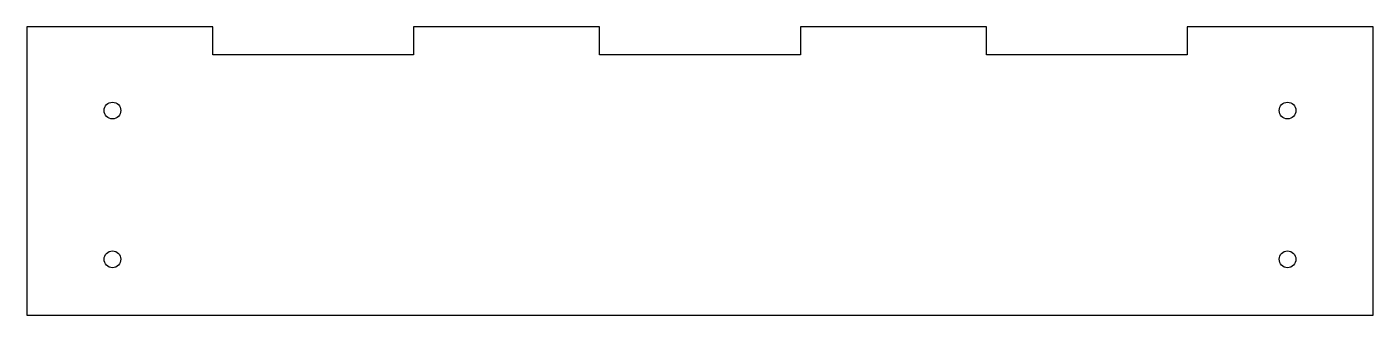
# Model space of a CAD drawing. Header units: millimetres. Extents: x 159 to 521, y -78 to 0.
import ezdxf

# ---------------------------------------------------------------- set-up
doc = ezdxf.new("R2010")
doc.units = ezdxf.units.MM
doc.layers.get('0').update_dxf_attribs({"linetype": 'CONTINUOUS'})

msp = doc.modelspace()

# ---------------------------------------------------------------- linework, layer by layer
msp.add_lwpolyline([(159, -0.5), (159, -78), (521, -78), (521, -0.5), (471, -0.5), (471, -8), (417, -8), (417, -0.5), (367, -0.5), (367, -8), (313, -8), (313, -0.5), (263, -0.5), (263, -8), (209, -8), (209, -0.5)], close=True)
for centre in [(182, -23), (498, -23), (182, -63), (498, -63)]:
    msp.add_circle(centre, 2.25)

doc.saveas('drawing.dxf')
